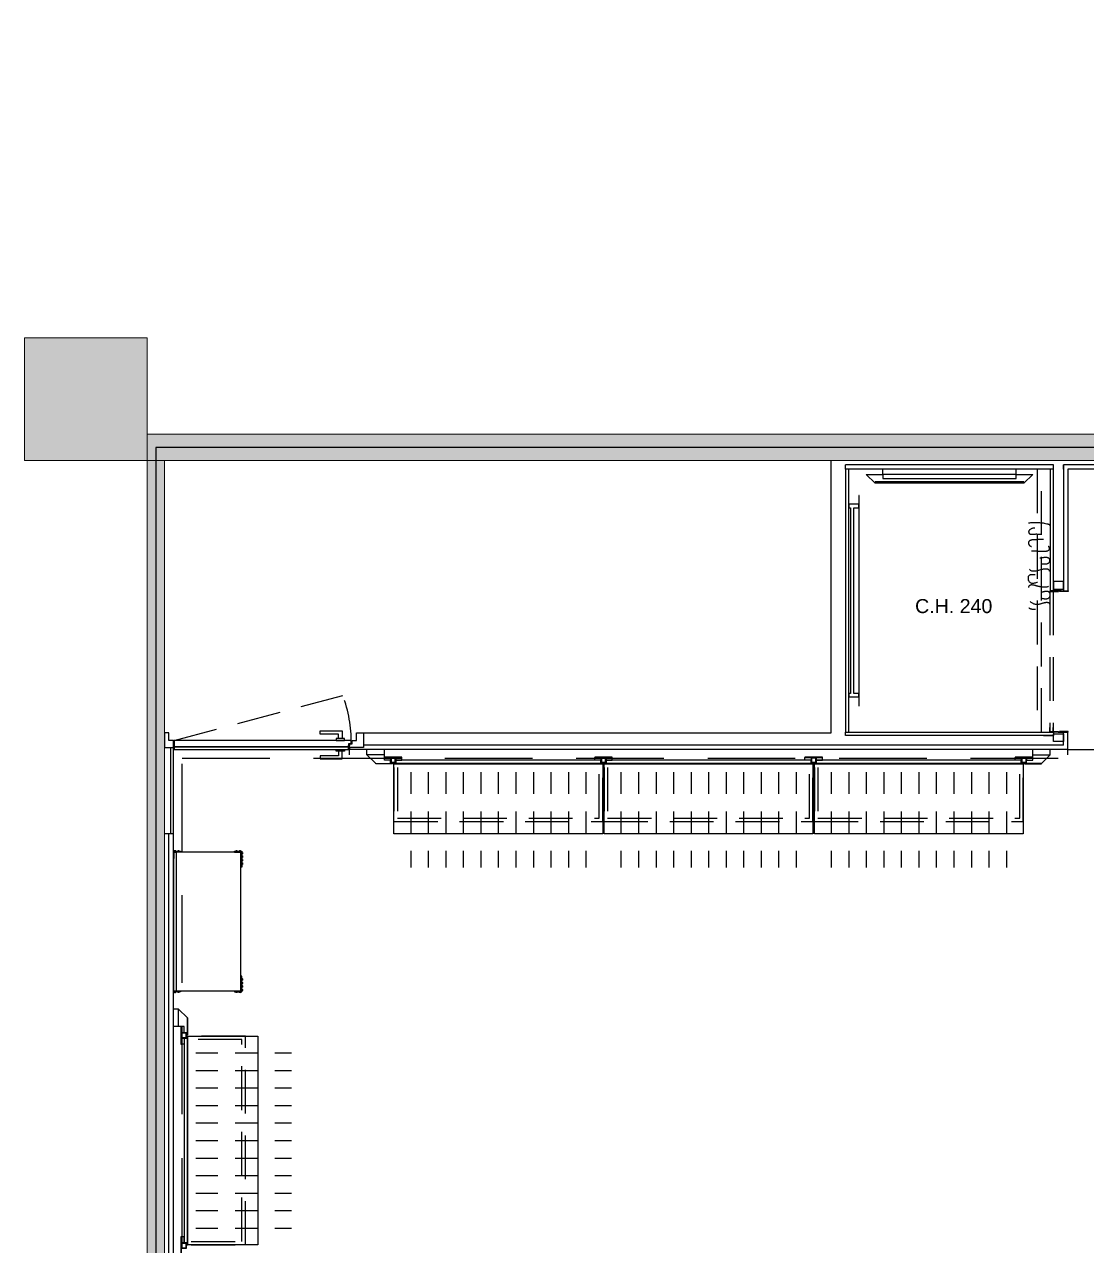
# Model space of a CAD drawing. Header units: millimetres. Extents: x 5896 to 6381, y 4295 to 4378.
# Drawn here: x 6187.5 to 6193.56, y 4360.43 to 4367.4 of the extents above; entities that cross this region are included whole.
import ezdxf

# ---------------------------------------------------------------- set-up
doc = ezdxf.new("R2010")
doc.units = ezdxf.units.MM
for name, pattern in [('HIDDEN2', [0.1875, 0.125, -0.0625]), ('NASCOSTA', [0.375, 0.25, -0.125]), ('NASCOSTA2', [0.1875, 0.125, -0.0625]), ('PHANTOM2', [1.25, 0.625, -0.125, 0.125, -0.125, 0.125, -0.125]), ('TRATTEGGIATA', [0.75, 0.5, -0.25])]:
    doc.linetypes.add(name, pattern=pattern)
for name, color, linetype in [('ax-arredo piani', 2, 'Continuous'), ('ax-arredo proiezioni', 1, 'NASCOSTA'), ('ax-arredo sez', 6, 'Continuous'), ('AX-proiez vestiti', 1, 'NASCOSTA2'), ('Pareti02', 3, 'Continuous'), ('piani-rossi', 1, 'Continuous'), ('proiezioni', 2, 'NASCOSTA'), ('sezioni 02', 3, 'Continuous'), ('tenda', 2, 'HIDDEN2'), ('TESTI', 3, 'Continuous'), ('Urban', 6, 'Continuous'), ('VITI', 1, 'Continuous')]:
    doc.layers.add(name, color=color, linetype=linetype)
doc.layers.add('PROIEZ-FASCIONE', color=7, linetype='TRATTEGGIATA', true_color=0xb4b08e)
doc.layers.add('R-BORDER', color=7, linetype='PHANTOM2', true_color=0xdb0000, plot=False)
doc.layers.add('R-HATCH', color=7, linetype='Continuous', lineweight=9, true_color=0xbababa)
doc.layers.add('R-WALL', color=7, linetype='Continuous', lineweight=9, true_color=0xbababa)
doc.styles.add('cart-inver', font='Arial.ttf')

# ---------------------------------------------------------------- blocks, each defined once
blk = doc.blocks.new('bullone fianco')
at = {"layer": 'VITI'}
for p, q in [((-0.0033, 0.0002), (-0.0033, 0.007)), ((-0.0003, 0.0081), (-0.0029, 0.0081)), ((-0.0003, 0.0059), (-0.0029, 0.0059)), ((-0.0003, 0.0013), (-0.0029, 0.0013)), ((-0.0003, -0.001), (-0.0003, 0.0081)), ((-0.0003, 0.0072), (-0.0003, 0.0081)), ((0, 0.0072), (-0.0003, 0.0072)), ((-0.0003, 0), (-0.0003, -0.001)), ((0, 0), (-0.0003, 0)), ((0, 0), (0, 0.0072)), ((-0.0003, -0.001), (-0.0029, -0.001))]:
    blk.add_line(p, q, dxfattribs=at)
for centre, radius, start, end in [((-0.0012, 0.007), 0.00209, 147.13278, 212.86722), ((0.0046, 0.0036), 0.00787, 163.22135, 196.77865), ((-0.0012, 0.0002), 0.00209, 147.13278, 212.86722)]:
    blk.add_arc(centre, radius, start, end, dxfattribs=at)
blk = doc.blocks.new('112')
at = {"layer": 'R-HATCH', "ltscale": 10000}
h = blk.add_hatch(color=253, dxfattribs=at)
h.dxf.hatch_style = 1
h.paths.add_polyline_path([(6103.7307, 4414.0136), (6104.4307, 4414.0136), (6104.4307, 4414.7136), (6103.7307, 4414.7136)])
h.paths.add_polyline_path([(6104.4307, 4422.4121), (6104.4307, 4423.1121), (6103.7307, 4423.1121), (6103.7307, 4422.4121)])
h.paths.add_polyline_path([(6095.3307, 4422.4136), (6095.3307, 4423.1136), (6096.0307, 4423.1136), (6096.0307, 4422.4136)])
h.paths.add_polyline_path([(6096.0307, 4414.0136), (6096.0307, 4414.7136), (6095.3307, 4414.7136), (6095.3307, 4414.0136)])
h.paths.add_polyline_path([(6096.0307, 4405.6126), (6096.0307, 4406.3126), (6095.3307, 4406.3126), (6095.3307, 4405.6126)])
h.paths.add_polyline_path([(6087.6307, 4405.8039), (6087.6307, 4406.5039), (6086.9307, 4406.5039), (6086.9307, 4405.8039)])
h.paths.add_polyline_path([(6086.9307, 4414.7136), (6087.6307, 4414.7136), (6087.6307, 4414.0136), (6086.9307, 4414.0136)])
h = blk.add_hatch(color=253, dxfattribs=at)
h.dxf.hatch_style = 1
h.paths.add_polyline_path([(6094.1807, 4414.4756), (6095.3307, 4414.4756), (6095.3307, 4414.7156), (6093.9407, 4414.7156), (6093.9407, 4414.1636), (6087.6307, 4414.1636), (6087.6307, 4414.0136), (6093.9407, 4414.0136), (6093.9407, 4411.8256), (6096.0307, 4411.8256), (6096.0307, 4414.0136), (6095.7907, 4414.0136), (6095.7907, 4412.0656), (6094.1807, 4412.0656)])
h = blk.add_hatch(color=253, dxfattribs=at)
h.dxf.hatch_style = 1
h.paths.add_polyline_path([(6087.6307, 4402.1886), (6087.6307, 4414.0136), (6087.7307, 4414.0136), (6087.7307, 4402.1886)])
at = {"layer": 'ax-arredo piani', "color": 253}
for p, q in [((6091.6957, 4413.8136), (6091.6927, 4413.8136)), ((6091.6927, 4413.8136), (6091.6927, 4412.6136)), ((6091.6957, 4412.6136), (6091.6957, 4413.8136)), ((6091.6927, 4413.7636), (6091.6357, 4413.7636)), ((6091.6357, 4413.7636), (6091.6357, 4413.7436)), ((6091.6357, 4413.7436), (6091.6457, 4413.7436)), ((6091.6457, 4413.7436), (6091.6457, 4412.6836)), ((6091.6657, 4412.6836), (6091.6657, 4413.7436)), ((6091.6657, 4413.7436), (6091.6927, 4413.7436)), ((6091.6927, 4413.7436), (6091.6927, 4413.7636)), ((6091.6457, 4412.6836), (6091.6357, 4412.6836)), ((6091.6357, 4412.6836), (6091.6357, 4412.6636)), ((6091.6357, 4412.6636), (6091.6927, 4412.6636)), ((6091.6927, 4412.6836), (6091.6657, 4412.6836)), ((6091.6927, 4412.6636), (6091.6927, 4412.6836)), ((6091.6927, 4412.6136), (6091.6957, 4412.6136))]:
    blk.add_line(p, q, dxfattribs=at)
at = {"layer": 'ax-arredo piani', "color": 253, "elevation": 0}
for points in [[(6090.2317, 4411.8814), (6089.0397, 4411.8814), (6089.0397, 4412.2814), (6090.2317, 4412.2814)], [(6091.4317, 4411.8814), (6090.2397, 4411.8814), (6090.2397, 4412.2814), (6091.4317, 4412.2814)], [(6092.6317, 4411.8814), (6091.4397, 4411.8814), (6091.4397, 4412.2814), (6092.6317, 4412.2814)], [(6088.1667, 4410.9854), (6088.1667, 4410.9854), (6088.1667, 4411.7774), (6088.1667, 4411.7774), (6088.1667, 4411.7774), (6087.7977, 4411.7774), (6087.7977, 4410.9854), (6088.1667, 4410.9854)], [(6088.1697, 4411.6924), (6088.1667, 4411.6924), (6088.1667, 4411.7414), (6088.1697, 4411.7414)], [(6088.1697, 4411.0704), (6088.1667, 4411.0704), (6088.1667, 4411.0214), (6088.1697, 4411.0214)], [(6088.2629, 4410.7274), (6088.2629, 4409.5354), (6087.8629, 4409.5354), (6087.8629, 4410.7274)]]:
    blk.add_lwpolyline(points, close=True, dxfattribs=at)
at = {"layer": 'ax-arredo proiezioni', "color": 253}
for p, q in [((6092.7107, 4413.9636), (6092.7107, 4412.4636)), ((6092.7357, 4413.9636), (6092.7107, 4413.9636)), ((6092.7357, 4412.4636), (6092.7357, 4413.9636)), ((6092.7107, 4412.4636), (6092.7357, 4412.4636))]:
    blk.add_line(p, q, dxfattribs=at)
at = {"layer": 'ax-arredo proiezioni', "color": 253, "elevation": 0}
for points in [[(6089.0397, 4412.2614), (6089.0397, 4411.9526), (6090.2317, 4411.9526), (6090.2317, 4412.2614)], [(6089.0597, 4412.2614), (6089.0597, 4411.9726), (6090.2117, 4411.9726), (6090.2117, 4412.2614)], [(6090.2397, 4412.2614), (6090.2397, 4411.9526), (6091.4317, 4411.9526), (6091.4317, 4412.2614)], [(6090.2597, 4412.2614), (6090.2597, 4411.9726), (6091.4117, 4411.9726), (6091.4117, 4412.2614)], [(6091.4397, 4412.2614), (6091.4397, 4411.9526), (6092.6317, 4411.9526), (6092.6317, 4412.2614)], [(6091.4597, 4412.2614), (6091.4597, 4411.9726), (6092.6117, 4411.9726), (6092.6117, 4412.2614)], [(6087.8829, 4409.5354), (6088.1917, 4409.5354), (6088.1917, 4410.7274), (6087.8829, 4410.7274)], [(6087.8829, 4409.5554), (6088.1717, 4409.5554), (6088.1717, 4410.7074), (6087.8829, 4410.7074)]]:
    blk.add_lwpolyline(points, dxfattribs=at)
at = {"layer": 'ax-arredo sez', "color": 253}
for p, q in [((6091.7857, 4413.8836), (6091.7357, 4413.9336)), ((6091.7357, 4413.9336), (6091.8307, 4413.9336)), ((6091.8307, 4413.9336), (6091.8307, 4413.9636)), ((6092.5907, 4413.9336), (6091.8307, 4413.9336)), ((6091.8307, 4413.9336), (6091.8307, 4413.9102)), ((6091.8307, 4413.9102), (6092.5907, 4413.9102)), ((6092.5907, 4413.9336), (6092.5907, 4413.9636)), ((6092.5907, 4413.9102), (6092.5907, 4413.9336)), ((6092.5907, 4413.9336), (6092.6857, 4413.9336)), ((6092.6857, 4413.9336), (6092.6357, 4413.8836)), ((6092.6357, 4413.8916), (6091.7857, 4413.8916)), ((6091.7857, 4413.8916), (6091.7857, 4413.8836)), ((6091.7867, 4413.8906), (6091.7877, 4413.8916)), ((6091.7867, 4413.8846), (6091.7867, 4413.8906)), ((6091.7877, 4413.8836), (6091.7867, 4413.8846)), ((6091.7877, 4413.8916), (6092.6337, 4413.8916)), ((6092.6337, 4413.8836), (6091.7877, 4413.8836)), ((6092.6337, 4413.8916), (6092.6347, 4413.8906)), ((6092.6347, 4413.8846), (6092.6337, 4413.8836)), ((6092.6347, 4413.8906), (6092.6347, 4413.8846)), ((6092.6357, 4413.8836), (6092.6357, 4413.8916)), ((6092.8302, 4413.2696), (6092.7827, 4413.2696)), ((6092.7827, 4413.2696), (6092.7827, 4413.2666)), ((6092.7827, 4413.2666), (6092.8332, 4413.2666)), ((6092.8469, 4413.2726), (6092.8302, 4413.2726)), ((6092.8302, 4413.2726), (6092.8302, 4413.2696)), ((6092.8332, 4413.2666), (6092.8332, 4413.2696)), ((6092.8332, 4413.2696), (6092.8469, 4413.2696)), ((6092.8382, 4413.2666), (6092.8382, 4413.2696)), ((6092.8382, 4413.2696), (6092.8887, 4413.2696)), ((6092.8887, 4413.2666), (6092.8382, 4413.2666)), ((6092.8469, 4413.2696), (6092.8469, 4413.2726)), ((6092.8887, 4413.2696), (6092.8887, 4413.2666)), ((6092.7827, 4412.4636), (6092.7827, 4412.4666)), ((6092.7827, 4412.4666), (6092.8332, 4412.4666)), ((6092.8302, 4412.4636), (6092.7827, 4412.4636)), ((6092.8302, 4412.4606), (6092.8302, 4412.4636)), ((6092.8469, 4412.4606), (6092.8302, 4412.4606)), ((6092.8332, 4412.4666), (6092.8332, 4412.4636)), ((6092.8332, 4412.4636), (6092.8469, 4412.4636)), ((6092.8382, 4412.4666), (6092.8382, 4412.4636)), ((6092.8887, 4412.4666), (6092.8382, 4412.4666)), ((6092.8382, 4412.4636), (6092.8887, 4412.4636)), ((6092.8469, 4412.4636), (6092.8469, 4412.4606)), ((6092.8887, 4412.4636), (6092.8887, 4412.4666)), ((6087.7657, 4411.8814), (6087.7657, 4412.3761)), ((6087.7807, 4411.8814), (6087.7807, 4412.3761)), ((6088.7807, 4412.3786), (6087.7857, 4412.3786)), ((6087.7857, 4412.3786), (6087.7857, 4412.3636)), ((6088.7807, 4412.3636), (6088.7807, 4412.3786)), ((6087.7857, 4412.3636), (6088.7807, 4412.3636))]:
    blk.add_line(p, q, dxfattribs=at)
at = {"layer": 'ax-arredo sez', "color": 253, "elevation": 0}
for points in [[(6088.8857, 4412.3336), (6088.9357, 4412.2836), (6089.0317, 4412.2836), (6089.0317, 4412.2876), (6089.0207, 4412.2876), (6089.0207, 4412.3026), (6088.9857, 4412.3026), (6088.9857, 4412.3336), (6088.8857, 4412.3336), (6088.8857, 4412.3336)], [(6090.2207, 4412.2876), (6090.2207, 4412.3026), (6089.0507, 4412.3026), (6089.0507, 4412.2876), (6089.0397, 4412.2876), (6089.0397, 4412.2836), (6090.2317, 4412.2836), (6090.2317, 4412.2876), (6090.2207, 4412.2876)], [(6091.4207, 4412.2876), (6091.4207, 4412.3026), (6090.2507, 4412.3026), (6090.2507, 4412.2876), (6090.2397, 4412.2876), (6090.2397, 4412.2836), (6091.4317, 4412.2836), (6091.4317, 4412.2876), (6091.4207, 4412.2876)], [(6092.6207, 4412.2876), (6092.6207, 4412.3026), (6091.4507, 4412.3026), (6091.4507, 4412.2876), (6091.4397, 4412.2876), (6091.4397, 4412.2836), (6092.6317, 4412.2836), (6092.6317, 4412.2876), (6092.6207, 4412.2876)], [(6092.7857, 4412.3336), (6092.7357, 4412.2836), (6092.6397, 4412.2836), (6092.6397, 4412.2876), (6092.6507, 4412.2876), (6092.6507, 4412.3026), (6092.6857, 4412.3026), (6092.6857, 4412.3336), (6092.7857, 4412.3336), (6092.7857, 4412.3336)], [(6087.7837, 4411.7414), (6087.7807, 4411.7414), (6087.7807, 4411.7814), (6087.8207, 4411.7814), (6087.8207, 4411.7784), (6087.7837, 4411.7784), (6087.7837, 4411.7414)], [(6088.1677, 4411.7414), (6088.1707, 4411.7414), (6088.1707, 4411.7814), (6088.1307, 4411.7814), (6088.1307, 4411.7784), (6088.1677, 4411.7784), (6088.1677, 4411.7414)], [(6087.7837, 4411.0214), (6087.7807, 4411.0214), (6087.7807, 4410.9814), (6087.8207, 4410.9814), (6087.8207, 4410.9844), (6087.7837, 4410.9844), (6087.7837, 4411.0214)], [(6088.1677, 4411.0214), (6088.1707, 4411.0214), (6088.1707, 4410.9814), (6088.1307, 4410.9814), (6088.1307, 4410.9844), (6088.1677, 4410.9844), (6088.1677, 4411.0214)], [(6087.8107, 4410.8814), (6087.8607, 4410.8314), (6087.8607, 4410.7354), (6087.8567, 4410.7354), (6087.8567, 4410.7464), (6087.8417, 4410.7464), (6087.8417, 4410.7814), (6087.8107, 4410.7814), (6087.8107, 4410.8814), (6087.8107, 4410.8814)], [(6087.8567, 4410.7164), (6087.8417, 4410.7164), (6087.8417, 4409.5464), (6087.8567, 4409.5464), (6087.8567, 4409.5354), (6087.8607, 4409.5354), (6087.8607, 4410.7274), (6087.8567, 4410.7274), (6087.8567, 4410.7164)]]:
    blk.add_lwpolyline(points, dxfattribs=at)
for points in [[(6088.9857, 4412.3176), (6089.0857, 4412.3176), (6089.0857, 4412.3206), (6088.9857, 4412.3206)], [(6088.9857, 4412.3176), (6089.0207, 4412.3176), (6089.0207, 4412.3026), (6088.9857, 4412.3026)], [(6089.0207, 4412.2876), (6089.0507, 4412.2876), (6089.0507, 4412.3176), (6089.0207, 4412.3176)], [(6089.0237, 4412.2906), (6089.0477, 4412.2906), (6089.0477, 4412.3146), (6089.0237, 4412.3146)], [(6089.0507, 4412.3026), (6089.0857, 4412.3026), (6089.0857, 4412.3176), (6089.0507, 4412.3176)], [(6090.1857, 4412.3176), (6090.2857, 4412.3176), (6090.2857, 4412.3206), (6090.1857, 4412.3206)], [(6090.1857, 4412.3176), (6090.2207, 4412.3176), (6090.2207, 4412.3026), (6090.1857, 4412.3026)], [(6090.2207, 4412.2876), (6090.2507, 4412.2876), (6090.2507, 4412.3176), (6090.2207, 4412.3176)], [(6090.2237, 4412.2906), (6090.2477, 4412.2906), (6090.2477, 4412.3146), (6090.2237, 4412.3146)], [(6090.2507, 4412.3026), (6090.2857, 4412.3026), (6090.2857, 4412.3176), (6090.2507, 4412.3176)], [(6091.3857, 4412.3176), (6091.4857, 4412.3176), (6091.4857, 4412.3206), (6091.3857, 4412.3206)], [(6091.3857, 4412.3176), (6091.4207, 4412.3176), (6091.4207, 4412.3026), (6091.3857, 4412.3026)], [(6091.4207, 4412.2876), (6091.4507, 4412.2876), (6091.4507, 4412.3176), (6091.4207, 4412.3176)], [(6091.4237, 4412.2906), (6091.4477, 4412.2906), (6091.4477, 4412.3146), (6091.4237, 4412.3146)], [(6091.4507, 4412.3026), (6091.4857, 4412.3026), (6091.4857, 4412.3176), (6091.4507, 4412.3176)], [(6092.5857, 4412.3176), (6092.6857, 4412.3176), (6092.6857, 4412.3206), (6092.5857, 4412.3206)], [(6092.5857, 4412.3176), (6092.6207, 4412.3176), (6092.6207, 4412.3026), (6092.5857, 4412.3026)], [(6092.6207, 4412.2876), (6092.6507, 4412.2876), (6092.6507, 4412.3176), (6092.6207, 4412.3176)], [(6092.6237, 4412.2906), (6092.6477, 4412.2906), (6092.6477, 4412.3146), (6092.6237, 4412.3146)], [(6092.6507, 4412.3026), (6092.6857, 4412.3026), (6092.6857, 4412.3176), (6092.6507, 4412.3176)], [(6088.9357, 4412.2836), (6089.0317, 4412.2836), (6089.0317, 4412.2826), (6088.9357, 4412.2826)], [(6090.2317, 4412.2836), (6089.0397, 4412.2836), (6089.0397, 4412.2826), (6090.2317, 4412.2826)], [(6091.4317, 4412.2836), (6090.2397, 4412.2836), (6090.2397, 4412.2826), (6091.4317, 4412.2826)], [(6092.6317, 4412.2836), (6091.4397, 4412.2836), (6091.4397, 4412.2826), (6092.6317, 4412.2826)], [(6092.7357, 4412.2836), (6092.6397, 4412.2836), (6092.6397, 4412.2826), (6092.7357, 4412.2826)], [(6087.7967, 4410.9844), (6087.7837, 4410.9844), (6087.7837, 4411.7784), (6087.7967, 4411.7784)], [(6087.8267, 4410.6814), (6087.8267, 4410.7814), (6087.8237, 4410.7814), (6087.8237, 4410.6814)], [(6087.8267, 4410.6814), (6087.8267, 4410.7814), (6087.8237, 4410.7814), (6087.8237, 4410.6814)], [(6087.8417, 4410.7464), (6087.8417, 4410.7814), (6087.8267, 4410.7814), (6087.8267, 4410.7464)], [(6087.8417, 4410.7464), (6087.8417, 4410.7814), (6087.8267, 4410.7814), (6087.8267, 4410.7464)], [(6087.8607, 4410.8314), (6087.8607, 4410.7354), (6087.8617, 4410.7354), (6087.8617, 4410.8314)], [(6087.8567, 4410.7164), (6087.8567, 4410.7464), (6087.8267, 4410.7464), (6087.8267, 4410.7164)], [(6087.8567, 4410.7164), (6087.8567, 4410.7464), (6087.8267, 4410.7464), (6087.8267, 4410.7164)], [(6087.8267, 4410.6814), (6087.8267, 4410.7164), (6087.8417, 4410.7164), (6087.8417, 4410.6814)], [(6087.8267, 4410.6814), (6087.8267, 4410.7164), (6087.8417, 4410.7164), (6087.8417, 4410.6814)], [(6087.8537, 4410.7194), (6087.8537, 4410.7434), (6087.8297, 4410.7434), (6087.8297, 4410.7194)], [(6087.8537, 4410.7194), (6087.8537, 4410.7434), (6087.8297, 4410.7434), (6087.8297, 4410.7194)], [(6087.8607, 4410.7274), (6087.8607, 4409.5354), (6087.8617, 4409.5354), (6087.8617, 4410.7274)], [(6087.8267, 4409.4814), (6087.8267, 4409.5814), (6087.8237, 4409.5814), (6087.8237, 4409.4814)], [(6087.8417, 4409.5464), (6087.8417, 4409.5814), (6087.8267, 4409.5814), (6087.8267, 4409.5464)], [(6087.8567, 4409.5164), (6087.8567, 4409.5464), (6087.8267, 4409.5464), (6087.8267, 4409.5164)], [(6087.8537, 4409.5194), (6087.8537, 4409.5434), (6087.8297, 4409.5434), (6087.8297, 4409.5194)]]:
    blk.add_lwpolyline(points, close=True, dxfattribs=at)
at = {"layer": 'AX-proiez vestiti', "color": 253}
for p, q in [((6089.1357, 4412.2351), (6089.1357, 4411.6901)), ((6089.2357, 4412.2351), (6089.2357, 4411.6901)), ((6089.3357, 4412.2351), (6089.3357, 4411.6901)), ((6089.4357, 4412.2351), (6089.4357, 4411.6901)), ((6089.5357, 4412.2351), (6089.5357, 4411.6901)), ((6089.6357, 4412.2351), (6089.6357, 4411.6901)), ((6089.7357, 4412.2351), (6089.7357, 4411.6901)), ((6089.8357, 4412.2351), (6089.8357, 4411.6901)), ((6089.9357, 4412.2351), (6089.9357, 4411.6901)), ((6090.0357, 4412.2351), (6090.0357, 4411.6901)), ((6090.1357, 4412.2351), (6090.1357, 4411.6901)), ((6090.3357, 4412.2351), (6090.3357, 4411.6901)), ((6090.4357, 4412.2351), (6090.4357, 4411.6901)), ((6090.5357, 4412.2351), (6090.5357, 4411.6901)), ((6090.6357, 4412.2351), (6090.6357, 4411.6901)), ((6090.7357, 4412.2351), (6090.7357, 4411.6901)), ((6090.8357, 4412.2351), (6090.8357, 4411.6901)), ((6090.9357, 4412.2351), (6090.9357, 4411.6901)), ((6091.0357, 4412.2351), (6091.0357, 4411.6901)), ((6091.1357, 4412.2351), (6091.1357, 4411.6901)), ((6091.2357, 4412.2351), (6091.2357, 4411.6901)), ((6091.3357, 4412.2351), (6091.3357, 4411.6901)), ((6091.5357, 4412.2351), (6091.5357, 4411.6901)), ((6091.6357, 4412.2351), (6091.6357, 4411.6901)), ((6091.7357, 4412.2351), (6091.7357, 4411.6901)), ((6091.8357, 4412.2351), (6091.8357, 4411.6901)), ((6091.9357, 4412.2351), (6091.9357, 4411.6901)), ((6092.0357, 4412.2351), (6092.0357, 4411.6901)), ((6092.1357, 4412.2351), (6092.1357, 4411.6901)), ((6092.2357, 4412.2351), (6092.2357, 4411.6901)), ((6092.3357, 4412.2351), (6092.3357, 4411.6901)), ((6092.4357, 4412.2351), (6092.4357, 4411.6901)), ((6092.5357, 4412.2351), (6092.5357, 4411.6901)), ((6087.9092, 4410.6314), (6088.4542, 4410.6314)), ((6087.9092, 4410.5314), (6088.4542, 4410.5314)), ((6087.9092, 4410.4314), (6088.4542, 4410.4314)), ((6087.9092, 4410.3314), (6088.4542, 4410.3314)), ((6087.9092, 4410.2314), (6088.4542, 4410.2314)), ((6087.9092, 4410.1314), (6088.4542, 4410.1314)), ((6087.9092, 4410.0314), (6088.4542, 4410.0314)), ((6087.9092, 4409.9314), (6088.4542, 4409.9314)), ((6087.9092, 4409.8314), (6088.4542, 4409.8314)), ((6087.9092, 4409.7314), (6088.4542, 4409.7314)), ((6087.9092, 4409.6314), (6088.4542, 4409.6314))]:
    blk.add_line(p, q, dxfattribs=at)
at = {"layer": 'DEFPOINTS', "color": 253}
for p, q in [((6088.7857, 4412.3336), (6088.7857, 4412.3636)), ((6088.8857, 4412.3336), (6088.8857, 4412.3636)), ((6088.9857, 4412.3336), (6088.9857, 4412.3636)), ((6092.6857, 4412.3336), (6092.6857, 4412.3636)), ((6092.7857, 4412.3336), (6092.7857, 4412.3636)), ((6092.8857, 4412.3336), (6092.8857, 4412.3636)), ((6087.8107, 4410.9814), (6087.7807, 4410.9814)), ((6087.8107, 4410.8814), (6087.7807, 4410.8814)), ((6087.8107, 4410.7814), (6087.7807, 4410.7814))]:
    blk.add_line(p, q, dxfattribs=at)
at = {"layer": 'Pareti02', "color": 253}
for p, q in [((6091.5357, 4412.4586), (6091.5357, 4414.0136)), ((6092.8047, 4413.9886), (6091.6167, 4413.9886)), ((6091.6167, 4413.9636), (6091.6167, 4413.9886)), ((6092.8047, 4413.9636), (6092.8047, 4413.9886)), ((6093.9407, 4413.9886), (6092.8607, 4413.9886)), ((6092.8607, 4413.9886), (6092.8607, 4413.2696)), ((6092.8607, 4413.9636), (6092.8607, 4413.9886)), ((6092.8047, 4413.9636), (6091.6167, 4413.9636)), ((6093.9407, 4413.9636), (6092.8857, 4413.9636)), ((6092.8857, 4413.9636), (6092.8857, 4413.2696)), ((6088.8307, 4412.4586), (6088.8657, 4412.4586)), ((6088.8657, 4412.4586), (6091.5357, 4412.4586)), ((6092.7471, 4412.4446), (6092.8047, 4412.4446)), ((6092.8607, 4412.3886), (6092.8607, 4412.4636)), ((6092.8857, 4412.3638), (6092.8857, 4412.4636)), ((6092.8857, 4412.3636), (6092.8857, 4412.4636)), ((6088.7857, 4412.3761), (6088.7857, 4412.3636)), ((6092.8607, 4412.3886), (6088.8657, 4412.3886)), ((6092.8857, 4412.3636), (6088.7857, 4412.3636)), ((6087.7807, 4411.8814), (6087.7307, 4411.8814)), ((6087.7557, 4403.4814), (6087.7557, 4411.8814)), ((6087.7807, 4403.4814), (6087.7807, 4411.8814))]:
    blk.add_line(p, q, dxfattribs=at)
at = {"layer": 'piani-rossi', "color": 253}
for p, q in [((6088.6182, 4412.4521), (6088.6182, 4412.4701)), ((6088.6182, 4412.4701), (6088.7448, 4412.4701)), ((6088.7235, 4412.4521), (6088.6182, 4412.4521)), ((6088.7235, 4412.4261), (6088.7235, 4412.4521)), ((6088.7448, 4412.4701), (6088.7448, 4412.4261)), ((6088.7572, 4412.4261), (6088.7102, 4412.4261)), ((6088.7102, 4412.4261), (6088.7102, 4412.4161)), ((6088.7102, 4412.4161), (6088.7572, 4412.4161)), ((6088.7448, 4412.4261), (6088.7235, 4412.4261)), ((6088.7572, 4412.4161), (6088.7572, 4412.4261)), ((6088.7235, 4412.3277), (6088.6182, 4412.3277)), ((6088.6182, 4412.3277), (6088.6182, 4412.3096)), ((6088.6182, 4412.3096), (6088.7448, 4412.3096)), ((6088.7102, 4412.3536), (6088.7102, 4412.3636)), ((6088.7102, 4412.3636), (6088.7572, 4412.3636)), ((6088.7572, 4412.3536), (6088.7102, 4412.3536)), ((6088.7448, 4412.3536), (6088.7235, 4412.3536)), ((6088.7235, 4412.3536), (6088.7235, 4412.3277)), ((6088.7448, 4412.3096), (6088.7448, 4412.3536)), ((6088.7572, 4412.3636), (6088.7572, 4412.3536))]:
    blk.add_line(p, q, dxfattribs=at)
at = {"layer": 'PROIEZ-FASCIONE', "color": 253}
for p, q in [((6087.8307, 4403.5314), (6087.8307, 4412.3136)), ((6087.8307, 4412.3136), (6093.8407, 4412.3136))]:
    blk.add_line(p, q, dxfattribs=at)
at = {"layer": 'proiezioni', "color": 253}
for p, q in [((6092.7827, 4413.2666), (6092.7827, 4412.4666)), ((6092.8027, 4413.2666), (6092.8027, 4412.4666)), ((6087.7857, 4412.4161), (6088.7474, 4412.6727)), ((6092.7827, 4412.4666), (6092.7827, 4412.4901)), ((6092.8027, 4412.4666), (6092.8027, 4412.4901)), ((6092.8857, 4412.3636), (6093.6907, 4412.3636))]:
    blk.add_line(p, q, dxfattribs=at)
blk.add_arc((6088.0907, 4412.4161), 0.705, 358.53684, 21.33688, dxfattribs=at)
at = {"layer": 'R-BORDER', "color": 253, "ltscale": 10000}
for p, q in [((6094.0607, 4414.0886), (6087.6807, 4414.0886)), ((6087.6807, 4414.0886), (6087.6807, 4402.1886))]:
    blk.add_line(p, q, dxfattribs=at)
at = {"layer": 'R-WALL', "color": 253, "ltscale": 10000}
for p, q in [((6086.9307, 4414.7136), (6087.6307, 4414.7136)), ((6086.9307, 4414.0136), (6086.9307, 4414.7136)), ((6087.6307, 4414.7136), (6087.6307, 4414.0136)), ((6087.6307, 4414.1636), (6093.9407, 4414.1636)), ((6087.6307, 4414.0136), (6086.9307, 4414.0136)), ((6087.6307, 4402.1886), (6087.6307, 4414.0136)), ((6087.6307, 4414.0136), (6087.7307, 4414.0136)), ((6093.9407, 4414.0136), (6087.7307, 4414.0136)), ((6087.7307, 4414.0136), (6087.7307, 4402.1886))]:
    blk.add_line(p, q, dxfattribs=at)
at = {"layer": 'sezioni 02', "color": 253}
for p, q in [((6092.8047, 4413.3231), (6092.8047, 4413.2796)), ((6092.8607, 4413.3231), (6092.8047, 4413.3231)), ((6092.8047, 4413.2796), (6092.8607, 4413.2796)), ((6092.8607, 4413.2796), (6092.8607, 4413.3231)), ((6087.7557, 4412.4586), (6087.7307, 4412.4586)), ((6087.7307, 4412.4586), (6087.7307, 4412.3761)), ((6087.7557, 4412.4161), (6087.7557, 4412.4586)), ((6088.8257, 4412.4161), (6088.8257, 4412.4586)), ((6088.8257, 4412.4586), (6088.8657, 4412.4586)), ((6088.8657, 4412.4586), (6088.8657, 4412.3761)), ((6092.8047, 4412.4101), (6092.8047, 4412.4536)), ((6092.8047, 4412.4536), (6092.8607, 4412.4536)), ((6092.8607, 4412.4536), (6092.8607, 4412.4101)), ((6087.7307, 4412.3761), (6087.7807, 4412.3761)), ((6087.7807, 4412.4161), (6087.7557, 4412.4161)), ((6087.7807, 4412.3761), (6087.7807, 4412.4161)), ((6088.7957, 4412.4161), (6087.7857, 4412.4161)), ((6087.7857, 4412.4161), (6087.7857, 4412.3786)), ((6087.7857, 4412.3786), (6088.7807, 4412.3786)), ((6088.7807, 4412.3786), (6088.7827, 4412.3981)), ((6088.7807, 4412.3786), (6088.7807, 4412.3786)), ((6088.7827, 4412.3981), (6088.7957, 4412.3981)), ((6088.7857, 4412.3761), (6088.7877, 4412.3961)), ((6088.8657, 4412.3761), (6088.7857, 4412.3761)), ((6088.7857, 4412.3761), (6088.7857, 4412.3761)), ((6088.7857, 4412.3761), (6088.7857, 4412.3761)), ((6088.7877, 4412.3961), (6088.8007, 4412.3961)), ((6088.7957, 4412.3981), (6088.7957, 4412.4161)), ((6088.8007, 4412.3961), (6088.8007, 4412.4161)), ((6088.8007, 4412.4161), (6088.8257, 4412.4161)), ((6092.8607, 4412.4101), (6092.8047, 4412.4101))]:
    blk.add_line(p, q, dxfattribs=at)
at = {"layer": 'tenda', "color": 253}
blk.add_spline([(6092.6618, 4413.6584), (6092.774, 4413.6513), (6092.7808, 4413.6483), (6092.7788, 4413.6307), (6092.7256, 4413.6249), (6092.6713, 4413.6198), (6092.6628, 4413.6088), (6092.665, 4413.5986), (6092.6989, 4413.5939), (6092.7472, 4413.5922), (6092.7825, 4413.5863), (6092.774, 4413.5662), (6092.7405, 4413.5628), (6092.6968, 4413.5611), (6092.6633, 4413.5505), (6092.6654, 4413.531), (6092.7095, 4413.5276), (6092.7757, 4413.5238), (6092.7791, 4413.5042), (6092.7523, 4413.4941), (6092.718, 4413.4949), (6092.6671, 4413.4864), (6092.6645, 4413.4733), (6092.7451, 4413.4605), (6092.7799, 4413.4533), (6092.7795, 4413.4321), (6092.7392, 4413.4219), (6092.69, 4413.4245), (6092.6633, 4413.4168), (6092.6667, 4413.3947), (6092.7371, 4413.3926), (6092.7791, 4413.3875), (6092.7803, 4413.3667), (6092.7443, 4413.3549), (6092.7053, 4413.3595), (6092.662, 4413.354), (6092.6637, 4413.3243), (6092.7337, 4413.3251), (6092.7803, 4413.3213), (6092.7799, 4413.3001), (6092.7362, 4413.2916), (6092.7103, 4413.2971), (6092.6654, 4413.2976), (6092.662, 4413.2691), (6092.7014, 4413.259), (6092.7413, 4413.2636), (6092.7761, 4413.2653), (6092.7833, 4413.239), (6092.7735, 4413.2258), (6092.7354, 4413.2271), (6092.7006, 4413.2376), (6092.6695, 4413.2351), (6092.6627, 4413.2292), (6092.6961, 4413.1952), (6092.7395, 4413.1986), (6092.7804, 4413.1986), (6092.7821, 4413.1764), (6092.7578, 4413.1636), (6092.7203, 4413.1625), (6092.6922, 4413.1627), (6092.6663, 4413.17), (6092.6639, 4413.1716)], degree=3, dxfattribs=at)
at = {"layer": 'Urban', "color": 253}
for p, q in [((6091.6357, 4413.9636), (6091.6167, 4413.9636)), ((6091.6167, 4413.9636), (6091.6167, 4412.4636)), ((6091.6357, 4412.4636), (6091.6357, 4413.9636)), ((6092.7857, 4413.9636), (6092.7857, 4413.2696)), ((6092.8047, 4413.9636), (6092.7857, 4413.9636)), ((6092.8047, 4413.2696), (6092.8047, 4413.9636)), ((6092.7857, 4413.2696), (6092.8047, 4413.2696)), ((6091.6167, 4412.4446), (6091.6167, 4412.4636)), ((6091.6167, 4412.4636), (6092.8047, 4412.4636)), ((6091.6167, 4412.4636), (6091.6357, 4412.4636)), ((6092.8047, 4412.4446), (6091.6167, 4412.4446)), ((6092.7471, 4412.4636), (6092.8047, 4412.4636)), ((6092.8047, 4412.4446), (6092.7471, 4412.4446)), ((6092.8047, 4412.4636), (6092.8047, 4412.4446)), ((6092.8047, 4412.4636), (6092.8047, 4412.4446))]:
    blk.add_line(p, q, dxfattribs=at)
at = {"layer": 'VITI', "color": 253, "elevation": 0}
for points in [[(6087.8207, 4411.7824), (6087.8207, 4411.7814), (6087.7807, 4411.7814), (6087.7807, 4411.7824)], [(6087.8207, 4410.9814), (6087.8207, 4410.9804), (6087.7807, 4410.9804), (6087.7807, 4410.9814)]]:
    blk.add_lwpolyline(points, close=True, dxfattribs=at)
for points in [[(6088.1307, 4411.7814), (6088.1307, 4411.7824), (6088.1717, 4411.7824), (6088.1717, 4411.6924), (6088.1707, 4411.6924), (6088.1707, 4411.7814), (6088.1307, 4411.7814)], [(6088.1307, 4410.9814), (6088.1307, 4410.9804), (6088.1717, 4410.9804), (6088.1717, 4411.0704), (6088.1707, 4411.0704), (6088.1707, 4410.9814), (6088.1307, 4410.9814)]]:
    blk.add_lwpolyline(points, dxfattribs=at)
at = {"layer": 'VITI', "color": 253}
for p, rotation in [((6087.7867, 4411.7824), 270), ((6087.8067, 4411.7824), 270), ((6088.1717, 4411.0545), 180), ((6087.8138, 4410.9804), 90), ((6088.1448, 4410.9804), 90), ((6088.1648, 4410.9804), 90), ((6088.1717, 4411.0345), 180), ((6088.1717, 4411.0145), 180), ((6088.1717, 4410.9945), 180)]:
    blk.add_blockref('bullone fianco', p, dxfattribs=dict(at, rotation=rotation))
at = {"layer": 'VITI', "color": 253, "xscale": -1}
for p, rotation in [((6088.1448, 4411.7824), 90), ((6088.1648, 4411.7824), 90), ((6087.7867, 4410.9804), 270)]:
    blk.add_blockref('bullone fianco', p, dxfattribs=dict(at, rotation=rotation))
for p in [(6088.1717, 4411.7684), (6088.1717, 4411.7484), (6088.1717, 4411.7284), (6088.1717, 4411.7084)]:
    blk.add_blockref('bullone fianco', p, dxfattribs=at)

msp = doc.modelspace()

# ---------------------------------------------------------------- block references
msp.add_blockref('112', (100.5664, -49.1027))

# ---------------------------------------------------------------- texts
at = {"layer": 'TESTI', "insert": (6192.2166, 4364.0388), "char_height": 0.08, "width": 1.157508, "attachment_point": 7, "style": 'cart-inver'}
msp.add_mtext('\\pi0.36429;C.H. 240', dxfattribs=at)

doc.saveas('drawing.dxf')
